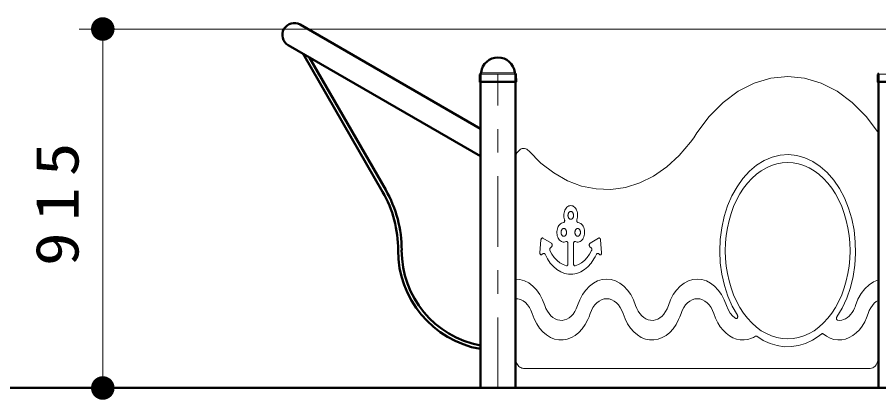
# Model space of a CAD drawing. Units: millimetres on the paper, scale 1:60. Extents: x -385 to 0, y -594 to 267.
# Drawn here: x -340.21 to -303.58, y -158.93 to -142.68 of the extents above; entities that cross this region are included whole.
import ezdxf

# ---------------------------------------------------------------- set-up
doc = ezdxf.new("R2010")
doc.units = ezdxf.units.MM
doc.linetypes.add('USER2', pattern=[6, 3, -1, 1, -1])
doc.layers.add('LY_1', color=7, linetype='Continuous', lineweight=13)
doc.styles.add('ＭＳ ゴシック', font='')
doc.styles.get('ＭＳ ゴシック').set_extended_font_data('MS Gothic')

# ---------------------------------------------------------------- blocks, each defined once
blk = doc.blocks.new('filled_dot')
at = {"color": 0, "linetype": 'Continuous', "lineweight": -2, "const_width": 1.25}
blk.add_lwpolyline([(-0.625, 0, 1), (0.625, 0, 1)], format="xyb", close=True, dxfattribs=at)

msp = doc.modelspace()

# ---------------------------------------------------------------- linework, layer by layer
at = {"layer": 'LY_1'}
for p, q in [((-286.197, -143.183), (-337.568, -143.183)), ((-336.568, -158.433), (-336.568, -143.183)), ((-320.515, -145.1), (-319.026, -145.1)), ((-320.485, -145.042), (-319.059, -145.042)), ((-303.599, -145.1), (-302.11, -145.1)), ((-303.593, -157.1), (-303.593, -147.6)), ((-319.032, -157.1), (-319.032, -148.753)), ((-317.941, -152.133), (-317.988, -152.685)), ((-317.859, -152.066), (-317.498, -152.285)), ((-316.793, -153.161), (-316.793, -152.293)), ((-316.557, -153.161), (-316.557, -152.293)), ((-315.491, -152.066), (-315.852, -152.285)), ((-315.409, -152.133), (-315.362, -152.685)), ((-317.541, -152.474), (-317.492, -152.433)), ((-315.809, -152.474), (-315.859, -152.433)), ((-317.9, -152.767), (-317.848, -152.724)), ((-315.45, -152.767), (-315.502, -152.724)), ((-318.679, -157.6), (-303.947, -157.6))]:
    msp.add_line(p, q, dxfattribs=at)
at = {"layer": 'LY_1', "color": 140, "lineweight": 50}
for p, q in [((-328.179, -142.997), (-320.513, -147.423)), ((-328.683, -143.87), (-320.513, -148.587)), ((-324.672, -150.094), (-328.057, -144.232)), ((-324.542, -150.019), (-327.797, -144.382)), ((-320.542, -145.425), (-320.535, -145.12)), ((-320.515, -145.074), (-320.497, -145.056)), ((-320.513, -158.433), (-320.513, -145.1)), ((-319.026, -145.074), (-319.045, -145.056)), ((-319.028, -158.433), (-319.028, -145.1)), ((-319, -145.425), (-319.007, -145.12)), ((-303.625, -145.425), (-303.618, -145.12)), ((-303.599, -145.074), (-303.581, -145.056)), ((-303.597, -158.433), (-303.597, -145.1)), ((-320.533, -145.433), (-319.008, -145.433)), ((-303.617, -145.433), (-302.092, -145.433))]:
    msp.add_line(p, q, dxfattribs=at)
at = {"layer": 'LY_1', "linetype": 'USER2'}
msp.add_line((-319.771, -158.433), (-319.771, -145.1), dxfattribs=at)
at = {"layer": 'LY_1', "lineweight": 50}
msp.add_line((-342.109, -158.433), (-148.031, -158.433), dxfattribs=at)
at = {"layer": 'LY_1'}
for points in [[(-303.593, -147.6), (-304.117, -146.896), (-304.705, -146.3), (-305.345, -145.825), (-306.025, -145.479), (-306.732, -145.268), (-307.453, -145.198), (-308.174, -145.268), (-308.881, -145.479), (-309.562, -145.825), (-310.201, -146.3), (-310.789, -146.896), (-311.313, -147.6)], [(-318.457, -148.364), (-317.948, -148.876), (-317.4, -149.299), (-316.82, -149.626), (-316.216, -149.854), (-315.598, -149.978), (-314.973, -149.997), (-314.352, -149.911), (-313.742, -149.721), (-313.152, -149.429), (-312.591, -149.04), (-312.067, -148.559), (-311.588, -147.994), (-311.448, -147.801), (-311.313, -147.6)], [(-318.457, -148.364), (-318.498, -148.324), (-318.542, -148.292), (-318.589, -148.27), (-318.638, -148.257), (-318.687, -148.253), (-318.737, -148.26), (-318.785, -148.276), (-318.831, -148.302), (-318.874, -148.337), (-318.914, -148.38), (-318.948, -148.43), (-318.978, -148.487), (-319.001, -148.549), (-319.018, -148.615), (-319.029, -148.683), (-319.032, -148.753)], [(-305.363, -155.417), (-305.136, -155.036), (-304.943, -154.619), (-304.788, -154.171), (-304.672, -153.701), (-304.598, -153.214), (-304.567, -152.717), (-304.578, -152.219), (-304.632, -151.727), (-304.729, -151.248), (-304.865, -150.789), (-305.041, -150.357), (-305.252, -149.958), (-305.496, -149.598), (-305.769, -149.284), (-306.067, -149.018), (-306.386, -148.806), (-306.72, -148.651), (-307.066, -148.554), (-307.417, -148.517), (-307.769, -148.541), (-308.116, -148.626), (-308.453, -148.77), (-308.776, -148.971), (-309.079, -149.225), (-309.357, -149.53), (-309.607, -149.881), (-309.825, -150.272), (-310.008, -150.698), (-310.153, -151.153), (-310.257, -151.628), (-310.32, -152.119), (-310.34, -152.616), (-310.318, -153.113), (-310.252, -153.603), (-310.145, -154.077), (-309.998, -154.53), (-309.813, -154.954), (-309.592, -155.342)], [(-316.411, -151.286), (-316.395, -151.23), (-316.385, -151.171), (-316.381, -151.111), (-316.383, -151.051), (-316.391, -150.991), (-316.405, -150.934), (-316.425, -150.881), (-316.45, -150.832), (-316.48, -150.788), (-316.513, -150.752), (-316.551, -150.722), (-316.591, -150.701), (-316.632, -150.688), (-316.675, -150.683), (-316.718, -150.688), (-316.759, -150.701), (-316.799, -150.722), (-316.837, -150.752), (-316.871, -150.788), (-316.9, -150.832), (-316.926, -150.881), (-316.945, -150.934), (-316.959, -150.991), (-316.968, -151.051), (-316.97, -151.111), (-316.965, -151.171), (-316.955, -151.23), (-316.939, -151.286)], [(-316.988, -151.406), (-317.03, -151.414), (-317.07, -151.43), (-317.109, -151.455), (-317.144, -151.486), (-317.177, -151.525), (-317.204, -151.57), (-317.227, -151.62), (-317.245, -151.674), (-317.257, -151.731), (-317.263, -151.79), (-317.264, -151.849), (-317.258, -151.909), (-317.246, -151.966), (-317.229, -152.02), (-317.206, -152.07), (-317.179, -152.116), (-317.147, -152.155), (-317.111, -152.187), (-317.073, -152.212), (-317.033, -152.229), (-316.991, -152.237), (-316.949, -152.237), (-316.91, -152.23), (-316.872, -152.215)], [(-316.939, -151.286), (-316.936, -151.297), (-316.934, -151.308), (-316.933, -151.32), (-316.933, -151.331), (-316.934, -151.343), (-316.937, -151.354), (-316.941, -151.364), (-316.945, -151.374), (-316.951, -151.383), (-316.957, -151.39), (-316.964, -151.397), (-316.972, -151.401), (-316.98, -151.404), (-316.988, -151.406)], [(-316.479, -152.215), (-316.438, -152.23), (-316.396, -152.238), (-316.354, -152.237), (-316.312, -152.227), (-316.272, -152.209), (-316.234, -152.184), (-316.199, -152.15), (-316.168, -152.11), (-316.141, -152.065), (-316.119, -152.014), (-316.102, -151.959), (-316.091, -151.901), (-316.086, -151.842), (-316.087, -151.783), (-316.094, -151.724), (-316.107, -151.667), (-316.125, -151.613), (-316.149, -151.564), (-316.177, -151.52), (-316.21, -151.482), (-316.246, -151.451), (-316.285, -151.428), (-316.323, -151.413), (-316.362, -151.406)], [(-316.411, -151.286), (-316.414, -151.297), (-316.416, -151.308), (-316.417, -151.32), (-316.417, -151.331), (-316.416, -151.343), (-316.413, -151.354), (-316.41, -151.364), (-316.405, -151.374), (-316.399, -151.383), (-316.393, -151.39), (-316.386, -151.397), (-316.378, -151.401), (-316.37, -151.404), (-316.362, -151.406)], [(-317.859, -152.066), (-317.867, -152.063), (-317.874, -152.061), (-317.882, -152.06), (-317.89, -152.06), (-317.897, -152.063), (-317.905, -152.066), (-317.912, -152.071), (-317.918, -152.077), (-317.924, -152.084), (-317.929, -152.093), (-317.934, -152.102), (-317.937, -152.112), (-317.939, -152.122), (-317.941, -152.133)], [(-317.498, -152.285), (-317.491, -152.29), (-317.484, -152.297), (-317.478, -152.304), (-317.473, -152.313), (-317.469, -152.323), (-317.465, -152.334), (-317.463, -152.345), (-317.462, -152.356), (-317.462, -152.368), (-317.464, -152.379), (-317.466, -152.39), (-317.469, -152.401), (-317.474, -152.411), (-317.479, -152.419), (-317.485, -152.427), (-317.492, -152.433)], [(-316.793, -152.293), (-316.793, -152.282), (-316.795, -152.271), (-316.798, -152.26), (-316.802, -152.25), (-316.806, -152.241), (-316.812, -152.232), (-316.818, -152.225), (-316.825, -152.219), (-316.832, -152.215), (-316.84, -152.212), (-316.848, -152.21), (-316.856, -152.21), (-316.864, -152.212), (-316.872, -152.215)], [(-316.557, -152.293), (-316.557, -152.282), (-316.555, -152.271), (-316.552, -152.26), (-316.549, -152.25), (-316.544, -152.241), (-316.539, -152.232), (-316.532, -152.225), (-316.525, -152.219), (-316.518, -152.215), (-316.51, -152.212), (-316.502, -152.21), (-316.494, -152.21), (-316.486, -152.212), (-316.479, -152.215)], [(-315.852, -152.285), (-315.86, -152.29), (-315.866, -152.297), (-315.872, -152.304), (-315.877, -152.313), (-315.882, -152.323), (-315.885, -152.334), (-315.887, -152.345), (-315.888, -152.356), (-315.888, -152.368), (-315.887, -152.379), (-315.884, -152.39), (-315.881, -152.401), (-315.877, -152.411), (-315.871, -152.419), (-315.865, -152.427), (-315.859, -152.433)], [(-315.491, -152.066), (-315.484, -152.063), (-315.476, -152.061), (-315.468, -152.06), (-315.46, -152.06), (-315.453, -152.063), (-315.445, -152.066), (-315.438, -152.071), (-315.432, -152.077), (-315.426, -152.084), (-315.421, -152.093), (-315.417, -152.102), (-315.413, -152.112), (-315.411, -152.122), (-315.409, -152.133)], [(-317.9, -152.767), (-317.908, -152.772), (-317.916, -152.776), (-317.924, -152.778), (-317.933, -152.778), (-317.941, -152.776), (-317.949, -152.773), (-317.957, -152.768), (-317.964, -152.762), (-317.971, -152.754), (-317.977, -152.744), (-317.981, -152.734), (-317.985, -152.723), (-317.987, -152.712), (-317.988, -152.7), (-317.988, -152.692), (-317.988, -152.685)], [(-317.769, -152.752), (-317.774, -152.741), (-317.78, -152.733), (-317.788, -152.725), (-317.796, -152.719), (-317.804, -152.715), (-317.813, -152.713), (-317.822, -152.713), (-317.831, -152.715), (-317.84, -152.719), (-317.848, -152.724)], [(-317.541, -152.474), (-317.549, -152.482), (-317.556, -152.491), (-317.562, -152.502), (-317.566, -152.514), (-317.569, -152.527), (-317.57, -152.54), (-317.57, -152.554), (-317.569, -152.567), (-317.565, -152.58), (-317.561, -152.592)], [(-317.561, -152.592), (-317.474, -152.753), (-317.373, -152.896), (-317.259, -153.019), (-317.134, -153.119), (-317.001, -153.194), (-316.862, -153.243)], [(-316.488, -153.243), (-316.349, -153.194), (-316.216, -153.119), (-316.091, -153.019), (-315.977, -152.896), (-315.876, -152.753), (-315.789, -152.592)], [(-315.809, -152.474), (-315.801, -152.482), (-315.794, -152.491), (-315.789, -152.502), (-315.784, -152.514), (-315.781, -152.527), (-315.78, -152.54), (-315.78, -152.554), (-315.782, -152.567), (-315.785, -152.58), (-315.789, -152.592)], [(-315.582, -152.752), (-315.576, -152.741), (-315.57, -152.733), (-315.562, -152.725), (-315.554, -152.719), (-315.546, -152.715), (-315.537, -152.713), (-315.528, -152.713), (-315.519, -152.715), (-315.511, -152.719), (-315.502, -152.724)], [(-315.362, -152.685), (-315.362, -152.696), (-315.363, -152.708), (-315.364, -152.719), (-315.367, -152.73), (-315.371, -152.74), (-315.376, -152.749), (-315.382, -152.757), (-315.388, -152.764), (-315.395, -152.77), (-315.403, -152.774), (-315.411, -152.777), (-315.419, -152.778), (-315.427, -152.777), (-315.435, -152.775), (-315.443, -152.772), (-315.45, -152.767)], [(-317.769, -152.752), (-317.666, -152.949), (-317.546, -153.125), (-317.41, -153.277), (-317.261, -153.402), (-317.102, -153.498), (-316.935, -153.563), (-316.764, -153.596), (-316.591, -153.596), (-316.419, -153.564), (-316.252, -153.5), (-316.092, -153.405), (-315.943, -153.28), (-315.807, -153.129), (-315.687, -152.953), (-315.632, -152.855), (-315.582, -152.752)], [(-316.793, -153.161), (-316.794, -153.173), (-316.795, -153.185), (-316.798, -153.197), (-316.803, -153.207), (-316.808, -153.217), (-316.814, -153.225), (-316.821, -153.232), (-316.829, -153.238), (-316.837, -153.242), (-316.845, -153.244), (-316.854, -153.245), (-316.862, -153.243)], [(-316.488, -153.243), (-316.495, -153.244), (-316.503, -153.244), (-316.51, -153.243), (-316.517, -153.24), (-316.524, -153.236), (-316.531, -153.231), (-316.536, -153.225), (-316.542, -153.217), (-316.546, -153.209), (-316.55, -153.2), (-316.553, -153.191), (-316.556, -153.181), (-316.557, -153.171), (-316.557, -153.161)], [(-317.777, -154.927), (-317.871, -154.684), (-317.989, -154.462), (-318.129, -154.267), (-318.287, -154.102), (-318.46, -153.972), (-318.644, -153.878), (-318.836, -153.822), (-319.032, -153.807)], [(-313.917, -154.927), (-314.01, -154.687), (-314.126, -154.468), (-314.263, -154.275), (-314.417, -154.111), (-314.587, -153.98), (-314.768, -153.884), (-314.957, -153.826), (-315.15, -153.806), (-315.343, -153.826), (-315.532, -153.884), (-315.713, -153.98), (-315.883, -154.111), (-316.038, -154.275), (-316.175, -154.468), (-316.291, -154.687), (-316.383, -154.927)], [(-310.058, -154.927), (-310.15, -154.687), (-310.266, -154.468), (-310.403, -154.275), (-310.558, -154.111), (-310.728, -153.98), (-310.909, -153.884), (-311.098, -153.826), (-311.291, -153.806), (-311.484, -153.826), (-311.673, -153.884), (-311.854, -153.98), (-312.024, -154.111), (-312.178, -154.275), (-312.315, -154.468), (-312.431, -154.687), (-312.524, -154.927)], [(-303.593, -153.841), (-303.8, -153.922), (-303.995, -154.049), (-304.174, -154.217), (-304.332, -154.423), (-304.464, -154.662), (-304.569, -154.927)], [(-318.313, -155.273), (-318.367, -155.134), (-318.435, -155.008), (-318.515, -154.897), (-318.605, -154.803), (-318.704, -154.73), (-318.81, -154.677), (-318.92, -154.647), (-319.032, -154.64)], [(-314.453, -155.273), (-314.506, -155.137), (-314.571, -155.014), (-314.649, -154.904), (-314.736, -154.812), (-314.832, -154.738), (-314.934, -154.684), (-315.041, -154.651), (-315.15, -154.64), (-315.259, -154.651), (-315.366, -154.684), (-315.469, -154.738), (-315.565, -154.812), (-315.652, -154.904), (-315.729, -155.014), (-315.795, -155.137), (-315.847, -155.273)], [(-310.594, -155.273), (-310.646, -155.137), (-310.712, -155.014), (-310.789, -154.904), (-310.876, -154.812), (-310.972, -154.738), (-311.075, -154.684), (-311.182, -154.651), (-311.291, -154.64), (-311.4, -154.651), (-311.507, -154.684), (-311.609, -154.738), (-311.705, -154.812), (-311.792, -154.904), (-311.87, -155.014), (-311.935, -155.137), (-311.988, -155.273)], [(-303.593, -154.703), (-303.687, -154.76), (-303.774, -154.835), (-303.854, -154.925), (-303.924, -155.03), (-303.984, -155.146), (-304.032, -155.273)], [(-318.313, -155.273), (-318.227, -155.498), (-318.121, -155.704), (-317.997, -155.889), (-317.856, -156.049), (-317.702, -156.181), (-317.536, -156.282), (-317.362, -156.352), (-317.184, -156.388), (-317.003, -156.391), (-316.824, -156.359), (-316.65, -156.295), (-316.483, -156.198), (-316.326, -156.07), (-316.183, -155.914), (-316.056, -155.733), (-315.947, -155.53), (-315.894, -155.404), (-315.847, -155.273)], [(-317.777, -154.927), (-317.729, -155.054), (-317.669, -155.171), (-317.598, -155.275), (-317.519, -155.366), (-317.431, -155.44), (-317.338, -155.498), (-317.24, -155.537), (-317.139, -155.557), (-317.037, -155.559), (-316.936, -155.541), (-316.837, -155.505), (-316.742, -155.45), (-316.654, -155.378), (-316.573, -155.29), (-316.501, -155.187), (-316.44, -155.072), (-316.41, -155.001), (-316.383, -154.927)], [(-314.453, -155.273), (-314.368, -155.498), (-314.262, -155.704), (-314.137, -155.889), (-313.996, -156.049), (-313.842, -156.181), (-313.676, -156.282), (-313.503, -156.352), (-313.324, -156.388), (-313.144, -156.391), (-312.964, -156.359), (-312.79, -156.295), (-312.623, -156.198), (-312.467, -156.07), (-312.324, -155.914), (-312.197, -155.733), (-312.088, -155.53), (-312.034, -155.404), (-311.988, -155.273)], [(-313.917, -154.927), (-313.869, -155.054), (-313.809, -155.171), (-313.739, -155.275), (-313.659, -155.366), (-313.572, -155.44), (-313.478, -155.498), (-313.38, -155.537), (-313.279, -155.557), (-313.177, -155.559), (-313.076, -155.541), (-312.977, -155.505), (-312.883, -155.45), (-312.794, -155.378), (-312.714, -155.29), (-312.642, -155.187), (-312.58, -155.072), (-312.55, -155.001), (-312.524, -154.927)], [(-310.594, -155.273), (-310.519, -155.473), (-310.428, -155.659), (-310.322, -155.829), (-310.202, -155.98), (-310.071, -156.11), (-309.93, -156.217), (-309.781, -156.3), (-309.626, -156.357), (-309.467, -156.388), (-309.307, -156.392), (-309.148, -156.37), (-308.992, -156.321), (-308.904, -156.282), (-308.818, -156.234)], [(-310.058, -154.927), (-309.987, -155.101), (-309.895, -155.254), (-309.784, -155.38), (-309.659, -155.475)], [(-305.947, -156.134), (-305.8, -156.238), (-305.645, -156.317), (-305.485, -156.369), (-305.321, -156.392), (-305.157, -156.388), (-304.994, -156.355), (-304.835, -156.295), (-304.683, -156.208), (-304.539, -156.095), (-304.406, -155.959), (-304.285, -155.801), (-304.179, -155.623), (-304.099, -155.454), (-304.032, -155.273)], [(-305.324, -155.557), (-305.24, -155.56), (-305.156, -155.55), (-305.074, -155.526), (-304.993, -155.49), (-304.916, -155.442), (-304.844, -155.382), (-304.776, -155.311), (-304.714, -155.229), (-304.659, -155.139), (-304.611, -155.041), (-304.589, -154.985), (-304.569, -154.927)], [(-309.659, -155.475), (-309.651, -155.479), (-309.643, -155.481), (-309.635, -155.482), (-309.627, -155.481), (-309.619, -155.478), (-309.612, -155.474), (-309.605, -155.469), (-309.598, -155.462), (-309.592, -155.454), (-309.587, -155.445), (-309.583, -155.435), (-309.58, -155.425), (-309.578, -155.414), (-309.577, -155.402), (-309.577, -155.391), (-309.579, -155.379), (-309.581, -155.368), (-309.584, -155.358), (-309.588, -155.35), (-309.592, -155.342)], [(-305.363, -155.417), (-305.368, -155.426), (-305.372, -155.436), (-305.376, -155.447), (-305.378, -155.458), (-305.379, -155.47), (-305.379, -155.481), (-305.377, -155.493), (-305.375, -155.504), (-305.371, -155.515), (-305.367, -155.525), (-305.361, -155.533), (-305.355, -155.541), (-305.348, -155.547), (-305.341, -155.552), (-305.333, -155.556), (-305.324, -155.557)], [(-308.818, -156.234), (-308.81, -156.23), (-308.801, -156.227), (-308.793, -156.227), (-308.784, -156.228), (-308.776, -156.231), (-308.768, -156.236)], [(-308.768, -156.236), (-308.489, -156.412), (-308.199, -156.545), (-307.9, -156.634), (-307.597, -156.678), (-307.292, -156.677), (-306.988, -156.63), (-306.69, -156.538), (-306.401, -156.403), (-306.2, -156.279), (-306.006, -156.134)], [(-306.006, -156.134), (-305.999, -156.129), (-305.992, -156.125), (-305.984, -156.123), (-305.977, -156.123), (-305.969, -156.123), (-305.961, -156.126), (-305.954, -156.129), (-305.947, -156.134)], [(-318.679, -157.6), (-318.72, -157.597), (-318.761, -157.586), (-318.801, -157.569), (-318.839, -157.546), (-318.875, -157.516), (-318.908, -157.48), (-318.938, -157.44), (-318.965, -157.394), (-318.987, -157.344), (-319.005, -157.291), (-319.019, -157.236), (-319.028, -157.178), (-319.031, -157.139), (-319.032, -157.1)], [(-303.593, -157.1), (-303.598, -157.178), (-303.611, -157.255), (-303.632, -157.327), (-303.661, -157.394), (-303.697, -157.454), (-303.739, -157.505), (-303.786, -157.546), (-303.838, -157.576), (-303.892, -157.594), (-303.947, -157.6)]]:
    msp.add_lwpolyline(points, dxfattribs=at)
for points in [[(-307.453, -148.85), (-307.684, -148.864), (-307.914, -148.907), (-308.139, -148.978), (-308.36, -149.076), (-308.574, -149.201), (-308.779, -149.353), (-308.974, -149.528), (-309.158, -149.727), (-309.328, -149.948), (-309.484, -150.19), (-309.625, -150.449), (-309.75, -150.725), (-309.856, -151.015), (-309.945, -151.318), (-310.014, -151.63), (-310.064, -151.949), (-310.095, -152.273), (-310.105, -152.6), (-310.095, -152.927), (-310.064, -153.251), (-310.014, -153.571), (-309.945, -153.883), (-309.856, -154.185), (-309.75, -154.475), (-309.625, -154.751), (-309.484, -155.011), (-309.328, -155.252), (-309.158, -155.473), (-308.974, -155.672), (-308.779, -155.848), (-308.574, -155.999), (-308.36, -156.124), (-308.139, -156.222), (-307.914, -156.293), (-307.684, -156.336), (-307.453, -156.35), (-307.222, -156.336), (-306.993, -156.293), (-306.767, -156.222), (-306.546, -156.124), (-306.332, -155.999), (-306.127, -155.848), (-305.932, -155.672), (-305.749, -155.473), (-305.578, -155.252), (-305.422, -155.011), (-305.281, -154.751), (-305.157, -154.475), (-305.05, -154.185), (-304.961, -153.883), (-304.892, -153.571), (-304.842, -153.251), (-304.811, -152.927), (-304.801, -152.6), (-304.811, -152.273), (-304.842, -151.949), (-304.892, -151.63), (-304.961, -151.318), (-305.05, -151.015), (-305.157, -150.725), (-305.281, -150.449), (-305.422, -150.19), (-305.578, -149.948), (-305.749, -149.727), (-305.932, -149.528), (-306.127, -149.353), (-306.332, -149.201), (-306.546, -149.076), (-306.767, -148.978), (-306.993, -148.907), (-307.222, -148.864)], [(-316.675, -150.933), (-316.685, -150.934), (-316.696, -150.936), (-316.706, -150.939), (-316.715, -150.944), (-316.725, -150.949), (-316.734, -150.956), (-316.743, -150.964), (-316.751, -150.972), (-316.758, -150.982), (-316.765, -150.993), (-316.772, -151.005), (-316.777, -151.017), (-316.782, -151.03), (-316.786, -151.043), (-316.789, -151.057), (-316.791, -151.071), (-316.792, -151.086), (-316.793, -151.1), (-316.792, -151.115), (-316.791, -151.129), (-316.789, -151.143), (-316.786, -151.157), (-316.782, -151.171), (-316.777, -151.183), (-316.772, -151.196), (-316.765, -151.207), (-316.758, -151.218), (-316.751, -151.228), (-316.743, -151.237), (-316.734, -151.244), (-316.725, -151.251), (-316.715, -151.257), (-316.706, -151.261), (-316.696, -151.264), (-316.685, -151.266), (-316.675, -151.267), (-316.665, -151.266), (-316.655, -151.264), (-316.645, -151.261), (-316.635, -151.257), (-316.625, -151.251), (-316.616, -151.244), (-316.607, -151.237), (-316.599, -151.228), (-316.592, -151.218), (-316.585, -151.207), (-316.579, -151.196), (-316.573, -151.183), (-316.568, -151.171), (-316.564, -151.157), (-316.561, -151.143), (-316.559, -151.129), (-316.558, -151.115), (-316.557, -151.1), (-316.558, -151.086), (-316.559, -151.071), (-316.561, -151.057), (-316.564, -151.043), (-316.568, -151.03), (-316.573, -151.017), (-316.579, -151.005), (-316.585, -150.993), (-316.592, -150.982), (-316.599, -150.972), (-316.607, -150.964), (-316.616, -150.956), (-316.625, -150.949), (-316.635, -150.944), (-316.645, -150.939), (-316.655, -150.936), (-316.665, -150.934)], [(-316.97, -151.655), (-316.98, -151.656), (-316.99, -151.658), (-317, -151.661), (-317.01, -151.665), (-317.02, -151.671), (-317.029, -151.677), (-317.037, -151.685), (-317.045, -151.694), (-317.053, -151.704), (-317.06, -151.715), (-317.066, -151.726), (-317.072, -151.738), (-317.077, -151.751), (-317.08, -151.765), (-317.084, -151.779), (-317.086, -151.793), (-317.087, -151.807), (-317.088, -151.822), (-317.087, -151.836), (-317.086, -151.851), (-317.084, -151.865), (-317.08, -151.879), (-317.077, -151.892), (-317.072, -151.905), (-317.066, -151.917), (-317.06, -151.929), (-317.053, -151.94), (-317.045, -151.95), (-317.037, -151.958), (-317.029, -151.966), (-317.02, -151.973), (-317.01, -151.978), (-317, -151.983), (-316.99, -151.986), (-316.98, -151.988), (-316.97, -151.988), (-316.959, -151.988), (-316.949, -151.986), (-316.939, -151.983), (-316.929, -151.978), (-316.92, -151.973), (-316.911, -151.966), (-316.902, -151.958), (-316.894, -151.95), (-316.886, -151.94), (-316.879, -151.929), (-316.873, -151.917), (-316.868, -151.905), (-316.863, -151.892), (-316.859, -151.879), (-316.856, -151.865), (-316.854, -151.851), (-316.852, -151.836), (-316.852, -151.822), (-316.852, -151.807), (-316.854, -151.793), (-316.856, -151.779), (-316.859, -151.765), (-316.863, -151.751), (-316.868, -151.738), (-316.873, -151.726), (-316.879, -151.715), (-316.886, -151.704), (-316.894, -151.694), (-316.902, -151.685), (-316.911, -151.677), (-316.92, -151.671), (-316.929, -151.665), (-316.939, -151.661), (-316.949, -151.658), (-316.959, -151.656)], [(-316.38, -151.655), (-316.391, -151.656), (-316.401, -151.658), (-316.411, -151.661), (-316.421, -151.665), (-316.43, -151.671), (-316.439, -151.677), (-316.448, -151.685), (-316.456, -151.694), (-316.464, -151.704), (-316.471, -151.715), (-316.477, -151.726), (-316.483, -151.738), (-316.487, -151.751), (-316.491, -151.765), (-316.494, -151.779), (-316.497, -151.793), (-316.498, -151.807), (-316.498, -151.822), (-316.498, -151.836), (-316.497, -151.851), (-316.494, -151.865), (-316.491, -151.879), (-316.487, -151.892), (-316.483, -151.905), (-316.477, -151.917), (-316.471, -151.929), (-316.464, -151.94), (-316.456, -151.95), (-316.448, -151.958), (-316.439, -151.966), (-316.43, -151.973), (-316.421, -151.978), (-316.411, -151.983), (-316.401, -151.986), (-316.391, -151.988), (-316.38, -151.988), (-316.37, -151.988), (-316.36, -151.986), (-316.35, -151.983), (-316.34, -151.978), (-316.331, -151.973), (-316.322, -151.966), (-316.313, -151.958), (-316.305, -151.95), (-316.297, -151.94), (-316.29, -151.929), (-316.284, -151.917), (-316.278, -151.905), (-316.274, -151.892), (-316.27, -151.879), (-316.267, -151.865), (-316.264, -151.851), (-316.263, -151.836), (-316.263, -151.822), (-316.263, -151.807), (-316.264, -151.793), (-316.267, -151.779), (-316.27, -151.765), (-316.274, -151.751), (-316.278, -151.738), (-316.284, -151.726), (-316.29, -151.715), (-316.297, -151.704), (-316.305, -151.694), (-316.313, -151.685), (-316.322, -151.677), (-316.331, -151.671), (-316.34, -151.665), (-316.35, -151.661), (-316.36, -151.658), (-316.37, -151.656)]]:
    msp.add_lwpolyline(points, close=True, dxfattribs=at)
at = {"layer": 'LY_1', "color": 140, "lineweight": 50}
for centre, radius, start, end in [((-328.431, -143.433), 0.504, 60, 240), ((-319.771, -145.109), 0.717, 90, 173.3676), ((-319.771, -145.109), 0.717, 6.6324, 90), ((-320.532, -145.02), 0.05, 315, 353.3676), ((-319.009, -145.02), 0.05, 186.6324, 225), ((-320.468, -145.121), 0.0667, 135, 178.996), ((-319.073, -145.121), 0.0667, 1.0039, 45), ((-303.552, -145.121), 0.0667, 135, 178.996), ((-320.533, -145.425), 0.0083, 178.878, 270), ((-319.008, -145.425), 0.0083, 270, 1.122), ((-303.617, -145.425), 0.0083, 178.878, 270), ((-328.937, -152.557), 4.925, 359.7274, 30), ((-328.937, -152.557), 5.075, 359.7274, 30), ((-319.771, -152.6), 4.242, 179.7274, 259.9185), ((-319.771, -152.6), 4.092, 179.7274, 259.5448)]:
    msp.add_arc(centre, radius, start, end, dxfattribs=at)

# ---------------------------------------------------------------- block references
at = {"layer": 'LY_1', "xscale": 0.4, "yscale": 0.4}
for p, rotation in [((-336.568, -143.183), 270), ((-336.568, -158.433), 90)]:
    msp.add_blockref('filled_dot', p, dxfattribs=dict(at, rotation=rotation))

# ---------------------------------------------------------------- texts
at = {"layer": 'LY_1', "insert": (-337.568, -150.392), "char_height": 1.833, "attachment_point": 8, "rotation": 90, "style": 'ＭＳ ゴシック'}
msp.add_mtext('\\T1.33;\\W1.15;915', dxfattribs=at)

doc.saveas('drawing.dxf')
